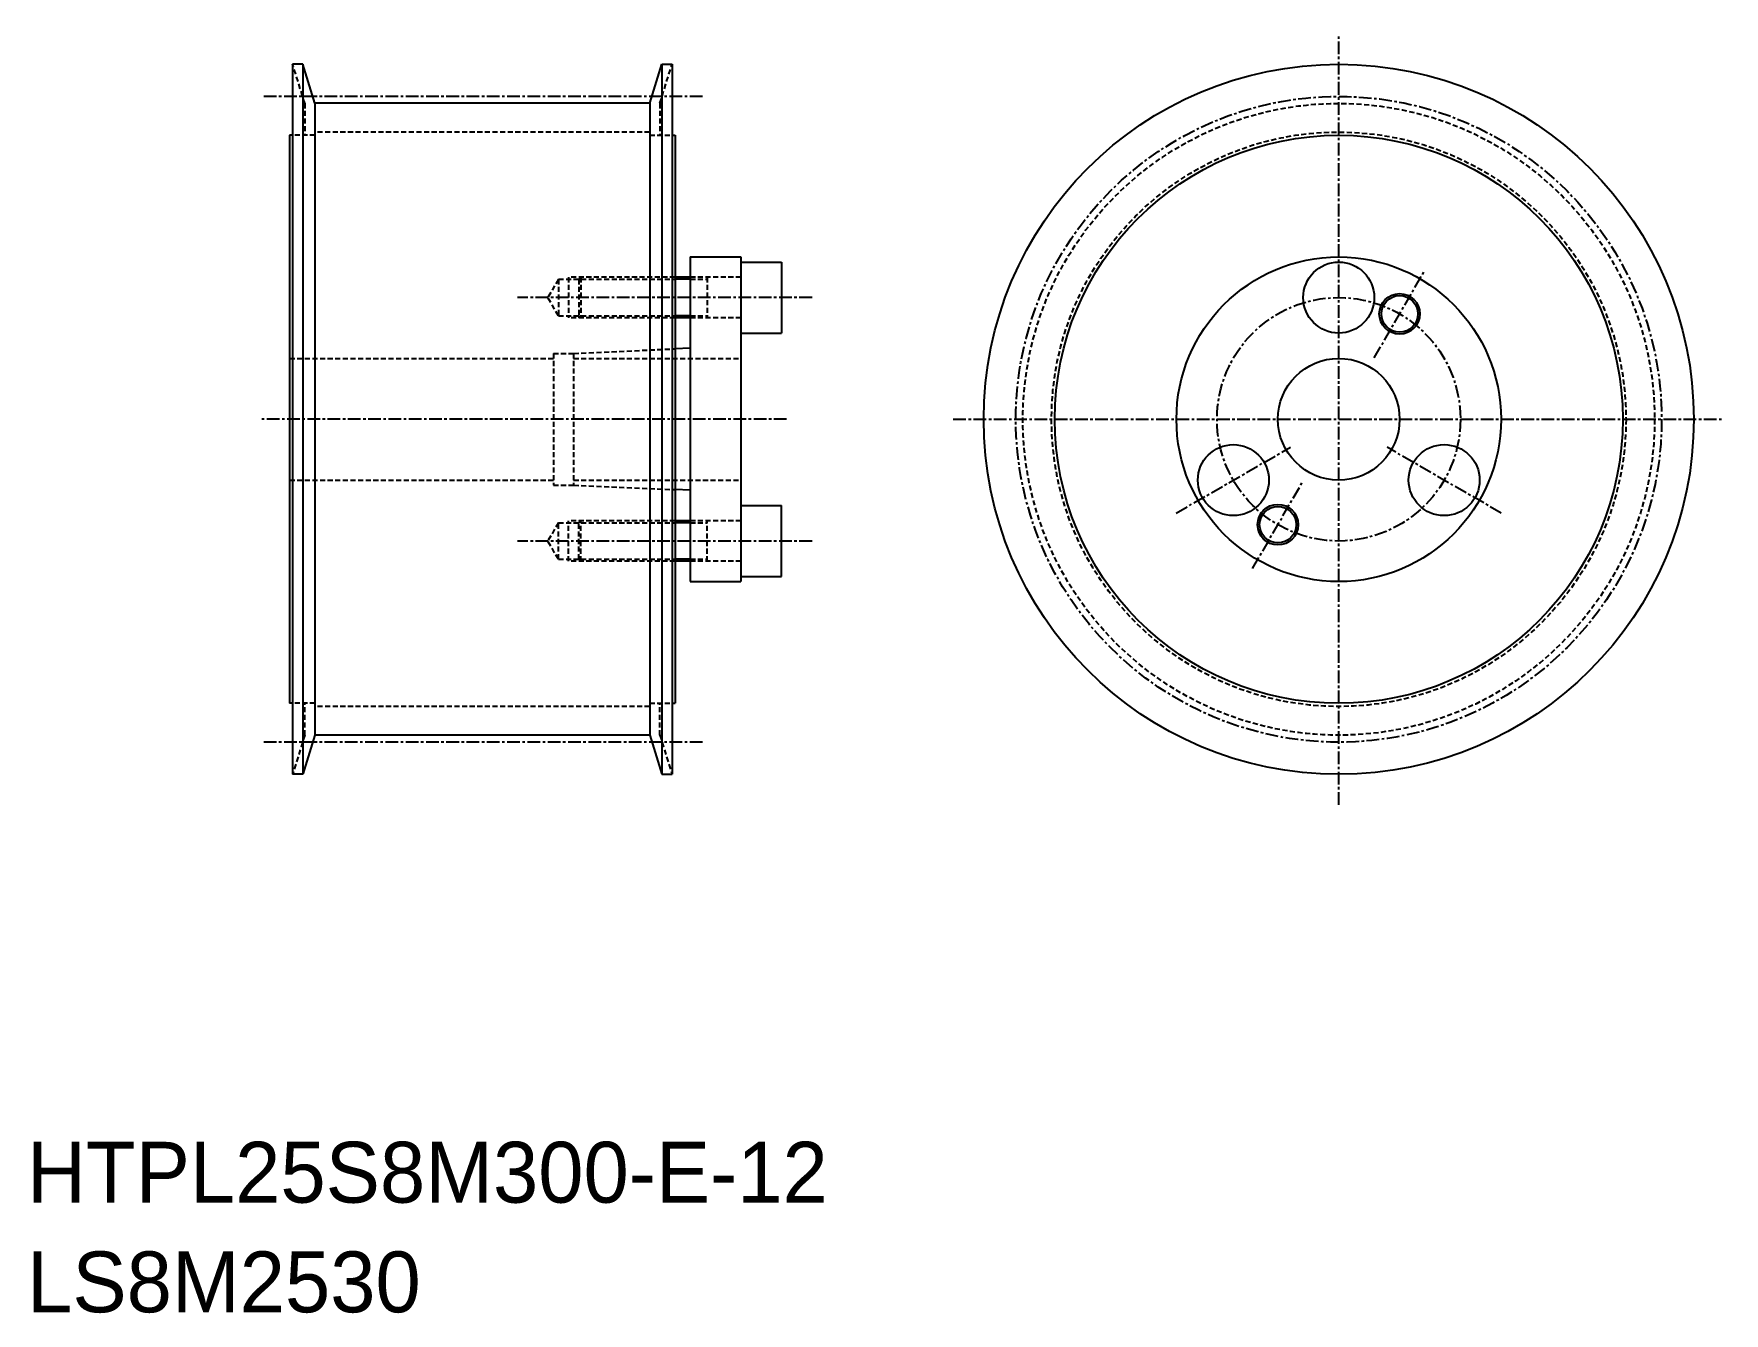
# Model space of a CAD drawing. Extents: x -285 to -119, y -61 to 65.
import ezdxf

# ---------------------------------------------------------------- set-up
doc = ezdxf.new("R2010")
doc.units = 0
doc.linetypes.add('CENTER', pattern=[2, 1.25, -0.25, 0.25, -0.25])
doc.linetypes.add('DASHED', pattern=[0.75, 0.5, -0.25])
doc.layers.get('0').update_dxf_attribs({"linetype": 'CONTINUOUS'})
doc.layers.add('CENTER', color=1, linetype='CENTER')

msp = doc.modelspace()

# ---------------------------------------------------------------- linework, layer by layer
at = {"color": 7, "linetype": 'CONTINUOUS'}
for p, q in [((-259.81, 62.23), (-259.81, -7.77)), ((-258.81, 62.23), (-259.81, 62.23)), ((-258.81, 62.23), (-258.81, -7.77)), ((-257.61, 58.38), (-258.81, 62.23)), ((-224.61, 58.38), (-223.41, 62.23)), ((-223.41, 62.23), (-222.41, 62.23)), ((-223.41, 62.23), (-223.41, -7.77)), ((-222.41, 62.23), (-222.41, -7.77)), ((-224.61, 58.38), (-257.61, 58.38)), ((-257.61, 58.38), (-257.61, -3.91)), ((-224.61, 58.38), (-224.61, -3.91)), ((-260.11, 55.23), (-260.11, -0.77)), ((-259.81, 55.23), (-260.11, 55.23)), ((-222.41, 55.23), (-222.11, 55.23)), ((-222.11, 55.23), (-222.11, -0.77)), ((-220.61, 43.23), (-220.61, 11.23)), ((-220.61, 43.23), (-215.61, 43.23)), ((-215.61, 43.23), (-215.61, 11.23)), ((-215.61, 42.73), (-211.61, 42.73)), ((-211.61, 42.73), (-211.61, 35.73)), ((-220.61, 41.23), (-222.11, 41.23)), ((-220.61, 37.23), (-222.11, 37.23)), ((-215.61, 35.73), (-211.61, 35.73)), ((-220.61, 34.23), (-222.11, 34.17)), ((-220.61, 20.23), (-222.11, 20.3)), ((-215.61, 18.73), (-211.61, 18.73)), ((-211.61, 11.73), (-211.61, 18.73)), ((-220.61, 17.23), (-222.11, 17.23)), ((-220.61, 13.23), (-222.11, 13.23)), ((-215.61, 11.73), (-211.61, 11.73)), ((-220.61, 11.23), (-215.61, 11.23)), ((-259.81, -0.77), (-260.11, -0.77)), ((-222.41, -0.77), (-222.11, -0.77)), ((-257.61, -3.91), (-258.81, -7.77)), ((-224.61, -3.91), (-257.61, -3.91)), ((-224.61, -3.91), (-223.41, -7.77)), ((-258.81, -7.77), (-259.81, -7.77)), ((-223.41, -7.77), (-222.41, -7.77))]:
    msp.add_line(p, q, dxfattribs=at)
at = {"color": 3, "linetype": 'DASHED'}
for p, q in [((-258.61, 58.38), (-259.81, 62.23)), ((-223.61, 58.38), (-222.41, 62.23)), ((-258.61, 58.38), (-258.61, 55.23)), ((-223.61, 58.38), (-223.61, 55.23)), ((-257.61, 55.23), (-259.81, 55.23)), ((-224.61, 55.55), (-257.61, 55.55)), ((-224.61, 55.23), (-222.41, 55.23)), ((-233.61, 41.03), (-234.65, 39.23)), ((-233.61, 41.03), (-233.61, 37.43)), ((-233.61, 41.03), (-222.11, 41.03)), ((-232.61, 41.23), (-232.61, 37.23)), ((-222.11, 41.23), (-232.61, 41.23)), ((-231.41, 41.23), (-231.61, 41.03)), ((-231.61, 41.03), (-231.61, 37.23)), ((-231.41, 41.23), (-231.41, 37.23)), ((-215.61, 41.23), (-220.61, 41.23)), ((-220.61, 41.03), (-218.95, 41.03)), ((-218.95, 41.23), (-218.95, 37.23)), ((-233.61, 37.43), (-234.65, 39.23)), ((-233.61, 37.43), (-222.11, 37.43)), ((-222.11, 37.23), (-232.61, 37.23)), ((-231.41, 37.23), (-231.61, 37.43)), ((-220.61, 37.43), (-218.95, 37.43)), ((-215.61, 37.23), (-220.61, 37.23)), ((-234.11, 33.73), (-234.11, 20.73)), ((-234.11, 33.73), (-232.11, 33.73)), ((-232.11, 33.73), (-222.11, 34.17)), ((-232.11, 33.73), (-232.11, 20.73)), ((-260.11, 33.23), (-234.11, 33.23)), ((-232.11, 33.23), (-215.61, 33.23)), ((-260.11, 21.23), (-234.11, 21.23)), ((-234.11, 20.73), (-232.11, 20.73)), ((-232.11, 21.23), (-215.61, 21.23)), ((-232.11, 20.73), (-222.11, 20.3)), ((-233.61, 17.03), (-234.65, 15.23)), ((-233.61, 13.43), (-233.61, 17.03)), ((-233.61, 17.03), (-222.11, 17.03)), ((-232.61, 13.23), (-232.61, 17.23)), ((-222.11, 17.23), (-232.61, 17.23)), ((-231.61, 13.43), (-231.61, 17.23)), ((-231.41, 17.23), (-231.61, 17.03)), ((-231.41, 13.23), (-231.41, 17.23)), ((-215.61, 17.23), (-220.61, 17.23)), ((-220.61, 17.03), (-218.95, 17.03)), ((-218.95, 13.23), (-218.95, 17.23)), ((-233.61, 13.43), (-234.65, 15.23)), ((-233.61, 13.43), (-222.11, 13.43)), ((-231.41, 13.23), (-231.61, 13.43)), ((-220.61, 13.43), (-218.95, 13.43)), ((-222.11, 13.23), (-232.61, 13.23)), ((-215.61, 13.23), (-220.61, 13.23)), ((-257.61, -0.77), (-259.81, -0.77)), ((-258.61, -3.91), (-258.61, -0.77)), ((-224.61, -1.08), (-257.61, -1.08)), ((-224.61, -0.77), (-222.41, -0.77)), ((-223.61, -3.91), (-223.61, -0.77)), ((-258.61, -3.91), (-259.81, -7.77)), ((-223.61, -3.91), (-222.41, -7.77))]:
    msp.add_line(p, q, dxfattribs=at)
at = {"color": 3, "linetype": 'CONTINUOUS'}
for p, q in [((-220.61, 41.03), (-222.11, 41.03)), ((-220.61, 37.43), (-222.11, 37.43)), ((-220.61, 17.03), (-222.11, 17.03)), ((-220.61, 13.43), (-222.11, 13.43))]:
    msp.add_line(p, q, dxfattribs=at)
at = {"color": 7, "linetype": 'CONTINUOUS'}
for centre, radius in [((-156.68, 27.23), 35), ((-156.68, 27.23), 28), ((-156.68, 27.23), 16), ((-156.68, 39.23), 3.5), ((-150.68, 37.62), 1.8), ((-156.68, 27.23), 6), ((-167.07, 21.23), 3.5), ((-146.29, 21.23), 3.5), ((-162.68, 16.84), 1.8)]:
    msp.add_circle(centre, radius, dxfattribs=at)
at = {"color": 3, "linetype": 'DASHED'}
for radius in [31.14, 28.32]:
    msp.add_circle((-156.68, 27.23), radius, dxfattribs=at)
at = {"color": 3, "linetype": 'CONTINUOUS'}
for centre in [(-150.68, 37.62), (-162.68, 16.84)]:
    msp.add_circle(centre, 2, dxfattribs=at)
at = {"layer": 'CENTER', "color": 1, "linetype": 'CENTER'}
for p, q in [((-156.68, -10.77), (-156.68, 65.23)), ((-219.41, 59.06), (-262.81, 59.06)), ((-153.18, 33.29), (-148.18, 41.95)), ((-208.61, 39.23), (-237.65, 39.23)), ((-211.11, 27.23), (-263.11, 27.23)), ((-194.68, 27.23), (-118.68, 27.23)), ((-172.7, 17.98), (-161.44, 24.48)), ((-140.66, 17.98), (-151.92, 24.48)), ((-165.18, 12.51), (-160.18, 21.17)), ((-208.61, 15.23), (-237.65, 15.23)), ((-219.41, -4.6), (-262.81, -4.6))]:
    msp.add_line(p, q, dxfattribs=at)
for radius in [31.83, 12]:
    msp.add_circle((-156.68, 27.23), radius, dxfattribs=at)

# ---------------------------------------------------------------- texts
at = {"color": 7, "linetype": 'CONTINUOUS'}
for s, p in [('HTPL25S8M300-E-12', (-285.99, -50)), ('LS8M2530', (-285.99, -60.81))]:
    msp.add_text(s, height=6, dxfattribs=at).set_placement(p)

doc.saveas('drawing.dxf')
